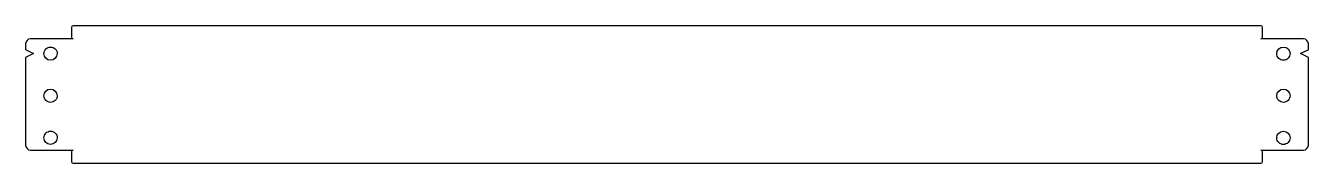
# Model space of a CAD drawing. Header units: millimetres. Extents: x 0 to 484, y 48 to 100.
import ezdxf

# ---------------------------------------------------------------- set-up
doc = ezdxf.new("R2010")
doc.units = ezdxf.units.MM
doc.layers.add('Layer_1', color=7, linetype='CONTINUOUS')

msp = doc.modelspace()

# ---------------------------------------------------------------- linework, layer by layer
at = {"layer": 'Layer_1', "color": 7}
for points in [[(17.29744, 99.33306), (17.29744, 95.6661)], [(466.21061, 99.99969), (17.96355, 99.99969)], [(466.87724, 95.6661), (466.87724, 99.33306)], [(-0.00021, 93.19029), (-0.00021, 90.95373), (1.49996, 90.20391), (2.99961, 89.45356), (1.49996, 88.70374), (-0.00021, 87.95391), (-0.00021, 54.89908)], [(17.96355, 94.99948), (1.8095, 94.99948)], [(482.36518, 94.99948), (466.21061, 94.99948)], [(484.17437, 54.89908), (484.17437, 87.95185), (482.6742, 88.70167), (481.17455, 89.45201), (482.6742, 90.20184), (484.17437, 90.95166), (484.17437, 93.19029)], [(1.8095, 53.08989), (17.96355, 53.08989)], [(17.29744, 52.42327), (17.29744, 48.75631)], [(466.21061, 53.08989), (482.36518, 53.08989)], [(466.87724, 48.75631), (466.87724, 52.42327)], [(17.96355, 48.08968), (466.21061, 48.08968)]]:
    msp.add_lwpolyline(points, dxfattribs=at)
for points in [[(9.4018, 91.95315)], [(474.76978, 91.95115)], [(9.4018, 76.08132)], [(474.76978, 76.07632)], [(9.4018, 60.21062)], [(474.76978, 60.20162)]]:
    msp.add_lwpolyline(points, close=True, dxfattribs=at)
for points in [[(17.96355, 99.99969), (17.59425, 99.99969), (17.29744, 99.70237), (17.29744, 99.33306)], [(466.87724, 99.33306), (466.87724, 99.70237), (466.57991, 99.99969), (466.21061, 99.99969)], [(1.8095, 94.99948), (0.80703, 94.99948), (-0.00021, 94.19276), (-0.00021, 93.19029)], [(17.29744, 95.6661), (17.29744, 95.2968), (17.59425, 94.99948), (17.96355, 94.99948)], [(466.21061, 94.99948), (466.57991, 94.99948), (466.87724, 95.2968), (466.87724, 95.6661)], [(484.17437, 93.19029), (484.17437, 94.19276), (483.36765, 94.99948), (482.36518, 94.99948)], [(6.90221, 89.45356), (6.902158, 90.116508), (7.16549, 90.752319), (7.634266, 91.221094)], [(9.4018, 86.95449), (8.021473, 86.954382), (6.902389, 88.073233), (6.90221, 89.45356)], [(7.634266, 91.221094), (8.103041, 91.68987), (8.738852, 91.953202), (9.4018, 91.95315)], [(9.4018, 91.95315), (10.064748, 91.953202), (10.700559, 91.68987), (11.169334, 91.221094)], [(11.90139, 89.45356), (11.901211, 88.073233), (10.782127, 86.954382), (9.4018, 86.95449)], [(11.169334, 91.221094), (11.63811, 90.752319), (11.901442, 90.116508), (11.90139, 89.45356)], [(473.001907, 87.68369), (472.533039, 88.152555), (472.269643, 88.788482), (472.26967, 89.45156)], [(472.26967, 89.45156), (472.269896, 90.832155), (473.389185, 91.951211), (474.76978, 91.95115)], [(474.76978, 86.95146), (474.106702, 86.951431), (473.470774, 87.214824), (473.001907, 87.68369)], [(474.76978, 91.95115), (476.150371, 91.951205), (477.269654, 90.832151), (477.26988, 89.45156)], [(476.537647, 87.683693), (476.068782, 87.214828), (475.432856, 86.951433), (474.76978, 86.95146)], [(477.26988, 89.45156), (477.269907, 88.788484), (477.006512, 88.152558), (476.537647, 87.683693)], [(7.634266, 71.814716), (7.16549, 72.283491), (6.902158, 72.919302), (6.90221, 73.58225)], [(6.90221, 73.58225), (6.902389, 74.962577), (8.021473, 76.081428), (9.4018, 76.08132)], [(9.4018, 76.08132), (10.782127, 76.081428), (11.901211, 74.962577), (11.90139, 73.58225)], [(11.90139, 73.58225), (11.901442, 72.919302), (11.63811, 72.283491), (11.169334, 71.814716)], [(473.001907, 71.80886), (472.533039, 72.277725), (472.269643, 72.913652), (472.26967, 73.57673)], [(472.26967, 73.57673), (472.269896, 74.957325), (473.389185, 76.076381), (474.76978, 76.07632)], [(474.76978, 76.07632), (476.150371, 76.076375), (477.269654, 74.957321), (477.26988, 73.57673)], [(477.26988, 73.57673), (477.269907, 72.913654), (477.006512, 72.277728), (476.537647, 71.808863)], [(9.4018, 71.08266), (8.738852, 71.082608), (8.103041, 71.34594), (7.634266, 71.814716)], [(11.169334, 71.814716), (10.700559, 71.34594), (10.064748, 71.082608), (9.4018, 71.08266)], [(474.76978, 71.07663), (474.106702, 71.076601), (473.470774, 71.339994), (473.001907, 71.80886)], [(476.537647, 71.808863), (476.068782, 71.339998), (475.432856, 71.076603), (474.76978, 71.07663)], [(6.90221, 57.71104), (6.902161, 58.373987), (7.165494, 59.009795), (7.634269, 59.478568)], [(7.634269, 59.478568), (8.103044, 59.947341), (8.738853, 60.210672), (9.4018, 60.21062)], [(9.4018, 60.21062), (10.064747, 60.210672), (10.700556, 59.947341), (11.169331, 59.478568)], [(11.169331, 59.478568), (11.638106, 59.009795), (11.901439, 58.373987), (11.90139, 57.71104)], [(472.26967, 57.70203), (472.269896, 59.082625), (473.389185, 60.201681), (474.76978, 60.20162)], [(474.76978, 60.20162), (476.150371, 60.201675), (477.269654, 59.082621), (477.26988, 57.70203)], [(-0.00021, 54.89908), (-0.00021, 53.89661), (0.80703, 53.08989), (1.8095, 53.08989)], [(9.4018, 55.21196), (8.021469, 55.211852), (6.902384, 56.330709), (6.90221, 57.71104)], [(11.90139, 57.71104), (11.901216, 56.330709), (10.782131, 55.211852), (9.4018, 55.21196)], [(473.001907, 55.93416), (472.533039, 56.403025), (472.269643, 57.038952), (472.26967, 57.70203)], [(474.76978, 55.20193), (474.106702, 55.201901), (473.470774, 55.465294), (473.001907, 55.93416)], [(476.537647, 55.934163), (476.068782, 55.465298), (475.432856, 55.201903), (474.76978, 55.20193)], [(477.26988, 57.70203), (477.269907, 57.038954), (477.006512, 56.403028), (476.537647, 55.934163)], [(482.36518, 53.08989), (483.36765, 53.08989), (484.17437, 53.89661), (484.17437, 54.89908)], [(17.96355, 53.08989), (17.59425, 53.08989), (17.29744, 52.79257), (17.29744, 52.42327)], [(17.29744, 48.75631), (17.29744, 48.387), (17.59425, 48.08968), (17.96355, 48.08968)], [(466.87724, 52.42327), (466.87724, 52.79257), (466.57991, 53.08989), (466.21061, 53.08989)], [(466.21061, 48.08968), (466.57991, 48.08968), (466.87724, 48.387), (466.87724, 48.75631)]]:
    msp.add_open_spline(points, degree=3, dxfattribs=at)

doc.saveas('drawing.dxf')
